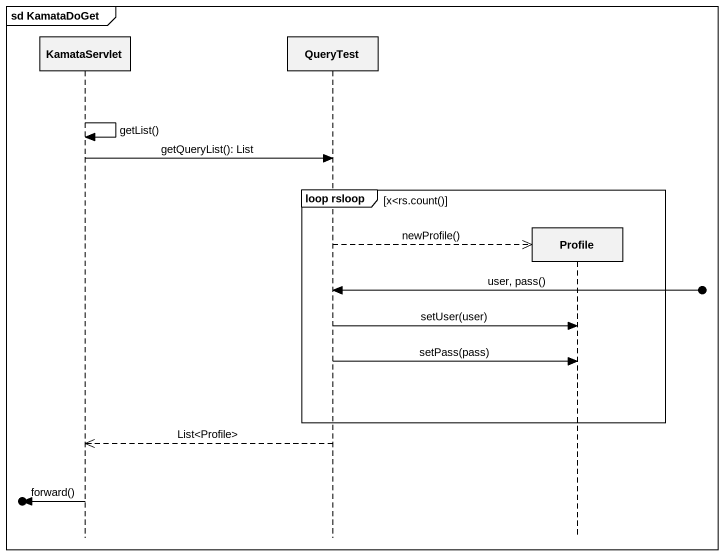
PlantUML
@startuml
mainframe sd KamataDoGet
hide footbox
participant KamataServlet
participant QueryTest
participant Profile

KamataServlet -> KamataServlet : getList()
KamataServlet -> QueryTest : getQueryList(): List
group loop rsloop [x<rs.count()]
  QueryTest -->> Profile ** : newProfile()
  QueryTest <-o] : user, pass()
  QueryTest -> Profile : setUser(user)
  QueryTest -> Profile : setPass(pass)
end
QueryTest -->> KamataServlet : List<Profile>
[o<- KamataServlet : forward()
@enduml
